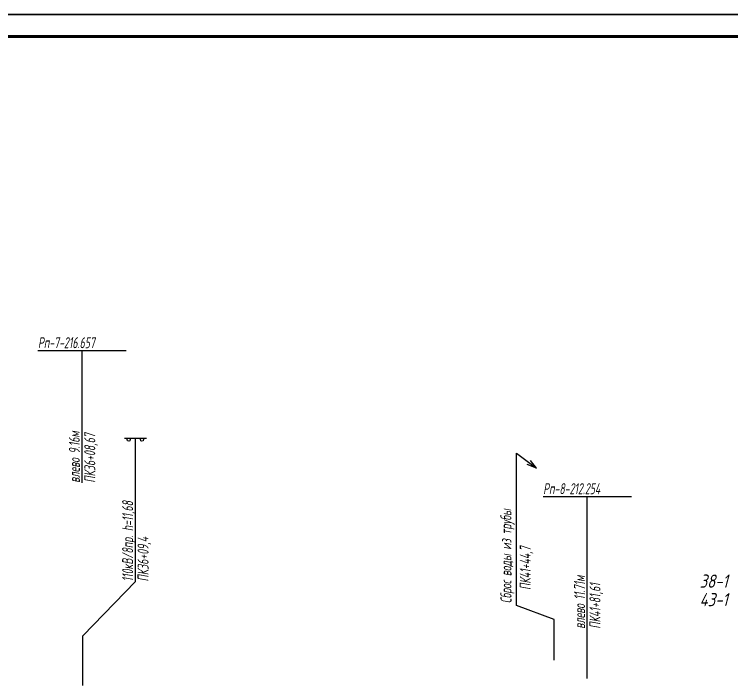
# Model space of a CAD drawing. Extents: x 2172 to 5772, y -842 to -248.
# Drawn here: x 2973.6 to 3136.3, y -400.7 to -248.5 of the extents above; entities that cross this region are included whole.
import ezdxf

# ---------------------------------------------------------------- set-up
doc = ezdxf.new("R2010")
doc.units = 0
doc.header["$MEASUREMENT"] = 0
doc.linetypes.add('CONTI', pattern=[0])
doc.linetypes.add('TP0', pattern=[0])
doc.layers.get('0').update_dxf_attribs({"linetype": 'CONTINUOUS'})
doc.layers.add('RAMKA', color=7, linetype='CONTI')
doc.layers.add('геология', color=7, linetype='CONTINUOUS', lineweight=20)
doc.styles.add('eskd', font='spds.shx', dxfattribs={"width": 1.2, "oblique": 15})
doc.styles.add('ГОСТ', font='gost.TTF', dxfattribs={"oblique": 15, "height": 1})

msp = doc.modelspace()

# ---------------------------------------------------------------- linework, layer by layer
at = {"linetype": 'TP0'}
for p, q in [((2171.6, -248.48), (3301.6, -248.48)), ((3301.6, -248.48), (2171.6, -248.48)), ((2978.96, -324.67), (2998.96, -324.67)), ((2988.96, -354.67), (2988.96, -324.67)), ((2998.55, -344.55), (3003.55, -344.55)), ((3001.05, -377.07), (3001.05, -344.55)), ((3093.55, -357.77), (3113.55, -357.77)), ((3103.55, -387.77), (3103.55, -357.77)), ((2989.11, -389.37), (3001.05, -377.07)), ((3103.55, -399.07), (3103.55, -387.77)), ((2989.11, -400.67), (2989.11, -389.37))]:
    msp.add_line(p, q, dxfattribs=at)
at = {"linetype": 'Continuous'}
msp.add_line((3096.05, -385.66), (3087.52, -382.49), dxfattribs=at)
for points in [[(3087.52, -347.93), (3092.04, -351.38), (3089.92, -350.56)], [(3087.52, -382.49), (3087.52, -347.93)], [(3092.04, -351.38), (3090.68, -349.62)], [(3096.05, -394.9), (3096.05, -385.66)]]:
    msp.add_lwpolyline(points, dxfattribs=at)
for centre in [(2999.55, -344.9), (3002.55, -344.9)]:
    msp.add_circle(centre, 0.35)
at = {"layer": 'RAMKA', "color": 250, "lineweight": 70}
msp.add_line((2191.6, -253.48), (3296.6, -253.48), dxfattribs=at)

# ---------------------------------------------------------------- texts
at = {"style": 'eskd', "oblique": 10, "width": 0.8}
for s, p in [('Рп-7-216.657', (2978.96, -324.17)), ('Рп-8-212.254', (3093.55, -357.27))]:
    msp.add_text(s, height=2.5, dxfattribs=at).set_placement(p)
for s, p in [('влево 9.16м', (2988.46, -354.67)), ('ПК36+08,67', (2991.96, -354.67)), ('110кВ/8пр. h=11,68', (3000.55, -377.07)), ('Сброс воды из трубы', (3086.37, -381.98)), ('ПК36+09,4', (3004.05, -377.07)), ('ПК41+44,7', (3090.74, -378.98)), ('влево 11.71м', (3103.05, -387.77)), ('ПК41+81,61', (3106.55, -387.77))]:
    msp.add_text(s, height=2.5, rotation=90, dxfattribs=at).set_placement(p)
at = {"layer": 'геология', "color": 7, "linetype": 'CONTI', "style": 'ГОСТ', "oblique": 15}
for s, p in [('38-1', (3129.02, -378.48)), ('38-1', (3129.02, -378.48)), ('43-1', (3129.02, -382.67)), ('43-1', (3129.02, -382.67))]:
    msp.add_text(s, height=3, dxfattribs=at).set_placement(p)

doc.saveas('drawing.dxf')
